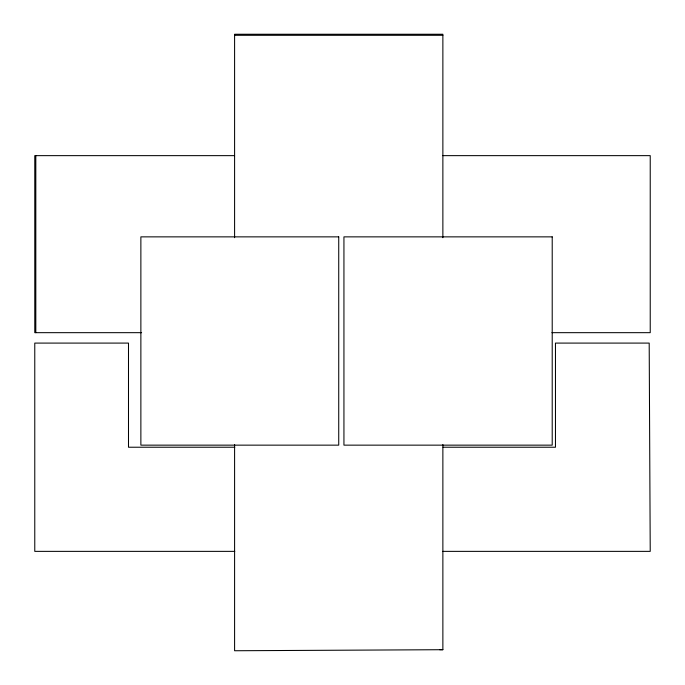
<?xml version="1.0" encoding="UTF-8"?>
<svg xmlns="http://www.w3.org/2000/svg" width="685" height="685" viewBox="0 0 685 685"><rect width="100%" height="100%" fill="white"/><g stroke="black" fill="none" stroke-linecap="round" stroke-linejoin="round"><path stroke-width="1.03" d="M442.87 444.548L442.87 649.705L234.595 650.75L234.595 444.531M234.595 35.295L442.87 35.295M234.578 155.641L34.772 155.641L34.772 332.67L141.624 332.67M442.93 155.641L650.228 155.641L650.228 332.67L551.922 332.67M234.767 447.228L128.497 447.228L128.497 343.091L34.772 343.091L34.772 551.365L234.767 551.365M443.092 447.228L555.466 447.228L555.466 343.091L649.192 343.091L650.228 551.365L442.938 551.365M439.667 649.697L442.87 649.705M442.87 237.695L442.87 34.25L234.595 34.25L234.595 237.695M35.808 155.641L35.808 332.67M338.733 236.864L140.87 236.864L140.87 445.147L338.733 445.147L338.733 236.864M552.213 236.864L343.938 236.864L343.938 445.147L552.213 445.147L552.213 236.864"/></g></svg>
